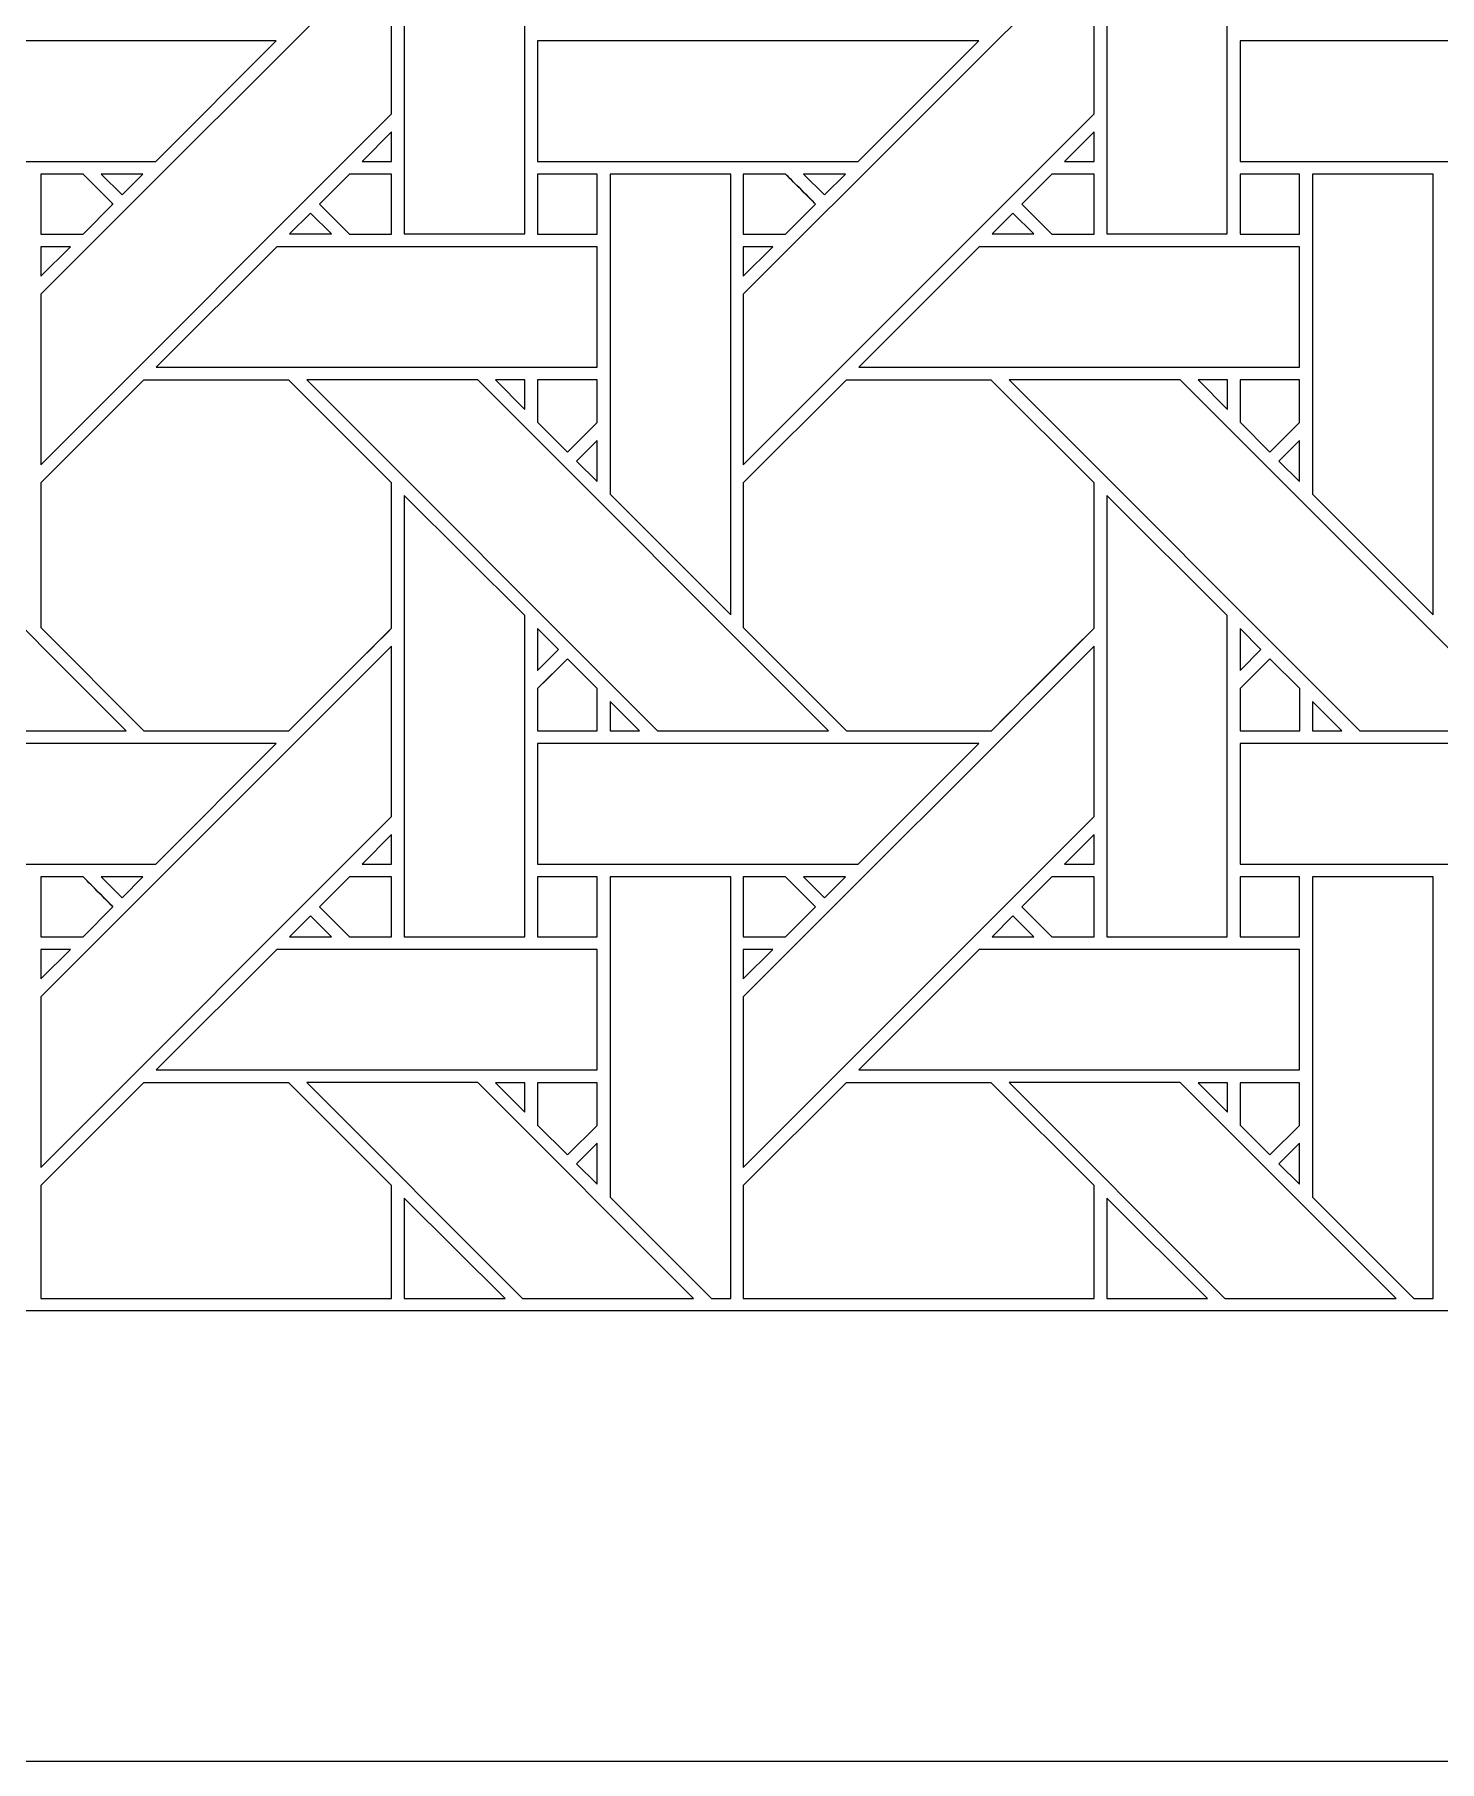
# Model space of a CAD drawing. Header units: inches. Extents: x 8.38 to 16.38, y 5.09 to 13.09.
# Drawn here: x 12.612 to 14.509, y 5.095 to 7.426 of the extents above; entities that cross this region are included whole.
import ezdxf

# ---------------------------------------------------------------- set-up
doc = ezdxf.new("R2010")
doc.units = ezdxf.units.IN
doc.header["$MEASUREMENT"] = 0
doc.layers.add('Design', color=7, linetype='Continuous', lineweight=0)

msp = doc.modelspace()

# ---------------------------------------------------------------- linework, layer by layer
at = {"layer": 'Design'}
for points, knots in [([(8.3829, 13.0948), (8.3829, 13.0948), (8.3829, 5.0948), (8.3829, 5.0948), (8.3829, 5.0948), (16.3829, 5.0948), (16.3829, 5.0948), (16.3829, 5.0948), (16.3829, 13.0948), (16.3829, 13.0948), (16.3829, 13.0948), (8.3829, 13.0948), (8.3829, 13.0948)], [0, 0, 0, 0, 1, 1, 1, 2, 2, 2, 3, 3, 3, 4, 4, 4, 4]), ([(8.9912, 12.4864), (8.9912, 12.4864), (8.9912, 5.7031), (8.9912, 5.7031), (8.9912, 5.7031), (15.7745, 5.7031), (15.7745, 5.7031), (15.7745, 5.7031), (15.7745, 12.4864), (15.7745, 12.4864), (15.7745, 12.4864), (8.9912, 12.4864), (8.9912, 12.4864)], [0, 0, 0, 0, 1, 1, 1, 2, 2, 2, 3, 3, 3, 4, 4, 4, 4]), ([(13.274, 7.5906), (13.274, 7.5906), (13.274, 7.157), (13.274, 7.157), (13.274, 7.157), (13.1112, 7.157), (13.1112, 7.157), (13.1112, 7.157), (13.1112, 7.7528), (13.1112, 7.7528), (13.1112, 7.7528), (13.274, 7.5906), (13.274, 7.5906)], [0, 0, 0, 0, 1, 1, 1, 2, 2, 2, 3, 3, 3, 4, 4, 4, 4]), ([(14.0599, 7.157), (14.0599, 7.157), (14.0599, 7.7528), (14.0599, 7.7528), (14.0599, 7.7528), (14.2227, 7.5906), (14.2227, 7.5906), (14.2227, 7.5906), (14.2227, 7.157), (14.2227, 7.157), (14.2227, 7.157), (14.0599, 7.157), (14.0599, 7.157)], [0, 0, 0, 0, 1, 1, 1, 2, 2, 2, 3, 3, 3, 4, 4, 4, 4]), ([(12.6204, 7.0756), (12.6204, 7.0756), (13.0941, 7.5492), (13.0941, 7.5492), (13.0941, 7.5492), (13.0941, 7.3192), (13.0941, 7.3192), (13.0941, 7.3192), (12.6204, 6.8455), (12.6204, 6.8455), (12.6204, 6.8455), (12.6204, 7.0756), (12.6204, 7.0756)], [0, 0, 0, 0, 1, 1, 1, 2, 2, 2, 3, 3, 3, 4, 4, 4, 4]), ([(13.5691, 7.0756), (13.5691, 7.0756), (14.0428, 7.5492), (14.0428, 7.5492), (14.0428, 7.5492), (14.0428, 7.3192), (14.0428, 7.3192), (14.0428, 7.3192), (13.5691, 6.8455), (13.5691, 6.8455), (13.5691, 6.8455), (13.5691, 7.0756), (13.5691, 7.0756)], [0, 0, 0, 0, 1, 1, 1, 2, 2, 2, 3, 3, 3, 4, 4, 4, 4]), ([(12.3425, 7.255), (12.3425, 7.255), (12.3425, 7.4177), (12.3425, 7.4177), (12.3425, 7.4177), (12.9382, 7.4177), (12.9382, 7.4177), (12.9382, 7.4177), (12.7755, 7.255), (12.7755, 7.255), (12.7755, 7.255), (12.3425, 7.255), (12.3425, 7.255)], [0, 0, 0, 0, 1, 1, 1, 2, 2, 2, 3, 3, 3, 4, 4, 4, 4]), ([(13.2913, 7.255), (13.2913, 7.255), (13.2913, 7.4177), (13.2913, 7.4177), (13.2913, 7.4177), (13.887, 7.4177), (13.887, 7.4177), (13.887, 7.4177), (13.7242, 7.255), (13.7242, 7.255), (13.7242, 7.255), (13.2913, 7.255), (13.2913, 7.255)], [0, 0, 0, 0, 1, 1, 1, 2, 2, 2, 3, 3, 3, 4, 4, 4, 4]), ([(14.24, 7.255), (14.24, 7.255), (14.24, 7.4177), (14.24, 7.4177), (14.24, 7.4177), (14.8357, 7.4177), (14.8357, 7.4177), (14.8357, 7.4177), (14.673, 7.255), (14.673, 7.255), (14.673, 7.255), (14.24, 7.255), (14.24, 7.255)], [0, 0, 0, 0, 1, 1, 1, 2, 2, 2, 3, 3, 3, 4, 4, 4, 4]), ([(13.0543, 7.255), (13.0543, 7.255), (13.0941, 7.2948), (13.0941, 7.2948), (13.0941, 7.2948), (13.0941, 7.255), (13.0941, 7.255), (13.0941, 7.255), (13.0543, 7.255), (13.0543, 7.255)], [0, 0, 0, 0, 1, 1, 1, 2, 2, 2, 3, 3, 3, 3]), ([(14.003, 7.255), (14.003, 7.255), (14.0428, 7.2948), (14.0428, 7.2948), (14.0428, 7.2948), (14.0428, 7.255), (14.0428, 7.255), (14.0428, 7.255), (14.003, 7.255), (14.003, 7.255)], [0, 0, 0, 0, 1, 1, 1, 2, 2, 2, 3, 3, 3, 3]), ([(12.6775, 7.2377), (12.6826, 7.2326), (12.7134, 7.2018), (12.7178, 7.1974), (12.7178, 7.1974), (12.6774, 7.1569), (12.6774, 7.1569), (12.6774, 7.1569), (12.6204, 7.1569), (12.6204, 7.1569), (12.6204, 7.1569), (12.6204, 7.2377), (12.6204, 7.2377), (12.6204, 7.2377), (12.6775, 7.2377), (12.6775, 7.2377)], [0, 0, 0, 0, 1, 1, 1, 2, 2, 2, 3, 3, 3, 4, 4, 4, 5, 5, 5, 5]), ([(12.6204, 7.2377), (12.6204, 7.2377), (12.6775, 7.2377), (12.6775, 7.2377), (12.6829, 7.2323), (12.7178, 7.1974), (12.7178, 7.1974), (12.7178, 7.1974), (12.6774, 7.1569), (12.6774, 7.1569), (12.6774, 7.1569), (12.6204, 7.1569), (12.6204, 7.1569), (12.6204, 7.1569), (12.6204, 7.2377), (12.6204, 7.2377)], [0, 0, 0, 0, 1, 1, 1, 2, 2, 2, 3, 3, 3, 4, 4, 4, 5, 5, 5, 5]), ([(12.7583, 7.2377), (12.7583, 7.2377), (12.73, 7.2096), (12.73, 7.2096), (12.73, 7.2096), (12.7018, 7.2377), (12.7018, 7.2377), (12.7018, 7.2377), (12.7583, 7.2377), (12.7583, 7.2377)], [0, 0, 0, 0, 1, 1, 1, 2, 2, 2, 3, 3, 3, 3]), ([(13.037, 7.1569), (13.037, 7.1569), (12.9966, 7.1973), (12.9966, 7.1973), (12.9966, 7.1973), (13.037, 7.2377), (13.037, 7.2377), (13.037, 7.2377), (13.0941, 7.2377), (13.0941, 7.2377), (13.0941, 7.2377), (13.0941, 7.1569), (13.0941, 7.1569), (13.0941, 7.1569), (13.037, 7.1569), (13.037, 7.1569)], [0, 0, 0, 0, 1, 1, 1, 2, 2, 2, 3, 3, 3, 4, 4, 4, 5, 5, 5, 5]), ([(12.9966, 7.1973), (12.9966, 7.1973), (13.037, 7.2377), (13.037, 7.2377), (13.037, 7.2377), (13.0941, 7.2377), (13.0941, 7.2377), (13.0941, 7.2377), (13.0941, 7.1569), (13.0941, 7.1569), (13.0941, 7.1569), (13.037, 7.1569), (13.037, 7.1569), (13.037, 7.1569), (12.9966, 7.1973), (12.9966, 7.1973)], [0, 0, 0, 0, 1, 1, 1, 2, 2, 2, 3, 3, 3, 4, 4, 4, 5, 5, 5, 5]), ([(13.2913, 7.2377), (13.2913, 7.2377), (13.3715, 7.2377), (13.3715, 7.2377), (13.3715, 7.2377), (13.3715, 7.1569), (13.3715, 7.1569), (13.3715, 7.1569), (13.2913, 7.1569), (13.2913, 7.1569), (13.2913, 7.1569), (13.2913, 7.2377), (13.2913, 7.2377)], [0, 0, 0, 0, 1, 1, 1, 2, 2, 2, 3, 3, 3, 4, 4, 4, 4]), ([(13.3715, 7.2377), (13.3715, 7.2377), (13.3715, 7.1569), (13.3715, 7.1569), (13.3715, 7.1569), (13.2913, 7.1569), (13.2913, 7.1569), (13.2913, 7.1569), (13.2913, 7.2377), (13.2913, 7.2377), (13.2913, 7.2377), (13.3715, 7.2377), (13.3715, 7.2377)], [0, 0, 0, 0, 1, 1, 1, 2, 2, 2, 3, 3, 3, 4, 4, 4, 4]), ([(13.552, 7.2377), (13.552, 7.2377), (13.552, 6.6426), (13.552, 6.6426), (13.552, 6.6426), (13.3891, 6.8055), (13.3891, 6.8055), (13.3891, 6.8055), (13.3891, 7.2377), (13.3891, 7.2377), (13.3891, 7.2377), (13.552, 7.2377), (13.552, 7.2377)], [0, 0, 0, 0, 1, 1, 1, 2, 2, 2, 3, 3, 3, 4, 4, 4, 4]), ([(13.6262, 7.2377), (13.6313, 7.2326), (13.6621, 7.2018), (13.6665, 7.1974), (13.6665, 7.1974), (13.6261, 7.1569), (13.6261, 7.1569), (13.6261, 7.1569), (13.5691, 7.1569), (13.5691, 7.1569), (13.5691, 7.1569), (13.5691, 7.2377), (13.5691, 7.2377), (13.5691, 7.2377), (13.6262, 7.2377), (13.6262, 7.2377)], [0, 0, 0, 0, 1, 1, 1, 2, 2, 2, 3, 3, 3, 4, 4, 4, 5, 5, 5, 5]), ([(13.5691, 7.1569), (13.5691, 7.1569), (13.5691, 7.2377), (13.5691, 7.2377), (13.5691, 7.2377), (13.6262, 7.2377), (13.6262, 7.2377), (13.6316, 7.2323), (13.6665, 7.1974), (13.6665, 7.1974), (13.6665, 7.1974), (13.6261, 7.1569), (13.6261, 7.1569), (13.6261, 7.1569), (13.5691, 7.1569), (13.5691, 7.1569)], [0, 0, 0, 0, 1, 1, 1, 2, 2, 2, 3, 3, 3, 4, 4, 4, 5, 5, 5, 5]), ([(13.6505, 7.2377), (13.6505, 7.2377), (13.707, 7.2377), (13.707, 7.2377), (13.707, 7.2377), (13.6787, 7.2096), (13.6787, 7.2096), (13.6787, 7.2096), (13.6505, 7.2377), (13.6505, 7.2377)], [0, 0, 0, 0, 1, 1, 1, 2, 2, 2, 3, 3, 3, 3]), ([(13.9857, 7.1569), (13.9857, 7.1569), (13.9453, 7.1973), (13.9453, 7.1973), (13.9453, 7.1973), (13.9858, 7.2377), (13.9858, 7.2377), (13.9858, 7.2377), (14.0428, 7.2377), (14.0428, 7.2377), (14.0428, 7.2377), (14.0428, 7.1569), (14.0428, 7.1569), (14.0428, 7.1569), (13.9857, 7.1569), (13.9857, 7.1569)], [0, 0, 0, 0, 1, 1, 1, 2, 2, 2, 3, 3, 3, 4, 4, 4, 5, 5, 5, 5]), ([(13.9453, 7.1973), (13.9453, 7.1973), (13.9858, 7.2377), (13.9858, 7.2377), (13.9858, 7.2377), (14.0428, 7.2377), (14.0428, 7.2377), (14.0428, 7.2377), (14.0428, 7.1569), (14.0428, 7.1569), (14.0428, 7.1569), (13.9857, 7.1569), (13.9857, 7.1569), (13.9857, 7.1569), (13.9453, 7.1973), (13.9453, 7.1973)], [0, 0, 0, 0, 1, 1, 1, 2, 2, 2, 3, 3, 3, 4, 4, 4, 5, 5, 5, 5]), ([(14.24, 7.2377), (14.24, 7.2377), (14.3203, 7.2377), (14.3203, 7.2377), (14.3203, 7.2377), (14.3203, 7.1569), (14.3203, 7.1569), (14.3203, 7.1569), (14.24, 7.1569), (14.24, 7.1569), (14.24, 7.1569), (14.24, 7.2377), (14.24, 7.2377)], [0, 0, 0, 0, 1, 1, 1, 2, 2, 2, 3, 3, 3, 4, 4, 4, 4]), ([(14.24, 7.1569), (14.24, 7.1569), (14.24, 7.2377), (14.24, 7.2377), (14.24, 7.2377), (14.3203, 7.2377), (14.3203, 7.2377), (14.3203, 7.2377), (14.3203, 7.1569), (14.3203, 7.1569), (14.3203, 7.1569), (14.24, 7.1569), (14.24, 7.1569)], [0, 0, 0, 0, 1, 1, 1, 2, 2, 2, 3, 3, 3, 4, 4, 4, 4]), ([(14.5007, 7.2377), (14.5007, 7.2377), (14.5007, 6.6426), (14.5007, 6.6426), (14.5007, 6.6426), (14.3378, 6.8055), (14.3378, 6.8055), (14.3378, 6.8055), (14.3378, 7.2377), (14.3378, 7.2377), (14.3378, 7.2377), (14.5007, 7.2377), (14.5007, 7.2377)], [0, 0, 0, 0, 1, 1, 1, 2, 2, 2, 3, 3, 3, 4, 4, 4, 4]), ([(13.0127, 7.157), (13.0127, 7.157), (12.9562, 7.157), (12.9562, 7.157), (12.9562, 7.157), (12.9845, 7.1852), (12.9845, 7.1852), (12.9845, 7.1852), (13.0127, 7.157), (13.0127, 7.157)], [0, 0, 0, 0, 1, 1, 1, 2, 2, 2, 3, 3, 3, 3]), ([(13.9615, 7.157), (13.9615, 7.157), (13.905, 7.157), (13.905, 7.157), (13.905, 7.157), (13.9332, 7.1852), (13.9332, 7.1852), (13.9332, 7.1852), (13.9615, 7.157), (13.9615, 7.157)], [0, 0, 0, 0, 1, 1, 1, 2, 2, 2, 3, 3, 3, 3]), ([(12.6602, 7.1398), (12.6602, 7.1398), (12.6204, 7.1), (12.6204, 7.1), (12.6204, 7.1), (12.6204, 7.1398), (12.6204, 7.1398), (12.6204, 7.1398), (12.6602, 7.1398), (12.6602, 7.1398)], [0, 0, 0, 0, 1, 1, 1, 2, 2, 2, 3, 3, 3, 3]), ([(12.7762, 6.977), (12.7762, 6.977), (12.9391, 7.1398), (12.9391, 7.1398), (12.9391, 7.1398), (13.3715, 7.1398), (13.3715, 7.1398), (13.3715, 7.1398), (13.3715, 6.977), (13.3715, 6.977), (13.3715, 6.977), (12.7762, 6.977), (12.7762, 6.977)], [0, 0, 0, 0, 1, 1, 1, 2, 2, 2, 3, 3, 3, 4, 4, 4, 4]), ([(13.609, 7.1398), (13.609, 7.1398), (13.5691, 7.1), (13.5691, 7.1), (13.5691, 7.1), (13.5691, 7.1398), (13.5691, 7.1398), (13.5691, 7.1398), (13.609, 7.1398), (13.609, 7.1398)], [0, 0, 0, 0, 1, 1, 1, 2, 2, 2, 3, 3, 3, 3]), ([(13.725, 6.977), (13.725, 6.977), (13.8878, 7.1398), (13.8878, 7.1398), (13.8878, 7.1398), (14.3203, 7.1398), (14.3203, 7.1398), (14.3203, 7.1398), (14.3203, 6.977), (14.3203, 6.977), (14.3203, 6.977), (13.725, 6.977), (13.725, 6.977)], [0, 0, 0, 0, 1, 1, 1, 2, 2, 2, 3, 3, 3, 4, 4, 4, 4]), ([(12.0308, 6.9599), (12.0308, 6.9599), (12.2618, 6.9599), (12.2618, 6.9599), (12.2618, 6.9599), (12.7354, 6.4862), (12.7354, 6.4862), (12.7354, 6.4862), (12.5044, 6.4862), (12.5044, 6.4862), (12.5044, 6.4862), (12.0308, 6.9599), (12.0308, 6.9599)], [0, 0, 0, 0, 1, 1, 1, 2, 2, 2, 3, 3, 3, 4, 4, 4, 4]), ([(12.6204, 6.6255), (12.6204, 6.6255), (12.6204, 6.8211), (12.6204, 6.8211), (12.6204, 6.8211), (12.7591, 6.9598), (12.7591, 6.9598), (12.7591, 6.9598), (12.9553, 6.9598), (12.9553, 6.9598), (12.9553, 6.9598), (13.0941, 6.8211), (13.0941, 6.8211), (13.0941, 6.8211), (13.0941, 6.6249), (13.0941, 6.6249), (13.0763, 6.607), (12.9643, 6.4952), (12.9553, 6.4862), (12.9553, 6.4862), (12.7596, 6.4862), (12.7596, 6.4862), (12.7596, 6.4862), (12.6204, 6.6255), (12.6204, 6.6255)], [0, 0, 0, 0, 1, 1, 1, 2, 2, 2, 3, 3, 3, 4, 4, 4, 5, 5, 5, 6, 6, 6, 7, 7, 7, 8, 8, 8, 8]), ([(12.6204, 6.6255), (12.6204, 6.6255), (12.6204, 6.8211), (12.6204, 6.8211), (12.6204, 6.8211), (12.7591, 6.9598), (12.7591, 6.9598), (12.7591, 6.9598), (12.9553, 6.9598), (12.9553, 6.9598), (12.9553, 6.9598), (13.0941, 6.8211), (13.0941, 6.8211), (13.0941, 6.8211), (13.0941, 6.6249), (13.0941, 6.6249), (13.0756, 6.6063), (12.9638, 6.4947), (12.9553, 6.4862), (12.9553, 6.4862), (12.7596, 6.4862), (12.7596, 6.4862), (12.7596, 6.4862), (12.6204, 6.6255), (12.6204, 6.6255)], [0, 0, 0, 0, 1, 1, 1, 2, 2, 2, 3, 3, 3, 4, 4, 4, 5, 5, 5, 6, 6, 6, 7, 7, 7, 8, 8, 8, 8]), ([(12.9795, 6.9599), (12.9795, 6.9599), (13.2105, 6.9599), (13.2105, 6.9599), (13.2105, 6.9599), (13.6841, 6.4862), (13.6841, 6.4862), (13.6841, 6.4862), (13.4531, 6.4862), (13.4531, 6.4862), (13.4531, 6.4862), (12.9795, 6.9599), (12.9795, 6.9599)], [0, 0, 0, 0, 1, 1, 1, 2, 2, 2, 3, 3, 3, 4, 4, 4, 4]), ([(13.2741, 6.9599), (13.2741, 6.9599), (13.2741, 6.92), (13.2741, 6.92), (13.2741, 6.92), (13.2346, 6.9599), (13.2346, 6.9599), (13.2346, 6.9599), (13.2741, 6.9599), (13.2741, 6.9599)], [0, 0, 0, 0, 1, 1, 1, 2, 2, 2, 3, 3, 3, 3]), ([(13.3715, 6.9599), (13.3715, 6.9599), (13.3715, 6.9023), (13.3715, 6.9023), (13.3715, 6.9023), (13.3316, 6.8623), (13.3316, 6.8623), (13.3316, 6.8623), (13.2913, 6.9027), (13.2913, 6.9027), (13.2913, 6.9027), (13.2913, 6.9599), (13.2913, 6.9599), (13.2913, 6.9599), (13.3715, 6.9599), (13.3715, 6.9599)], [0, 0, 0, 0, 1, 1, 1, 2, 2, 2, 3, 3, 3, 4, 4, 4, 5, 5, 5, 5]), ([(13.3316, 6.8623), (13.3316, 6.8623), (13.2913, 6.9027), (13.2913, 6.9027), (13.2913, 6.9027), (13.2913, 6.9599), (13.2913, 6.9599), (13.2913, 6.9599), (13.3715, 6.9599), (13.3715, 6.9599), (13.3715, 6.9599), (13.3715, 6.9023), (13.3715, 6.9023), (13.3715, 6.9023), (13.3316, 6.8623), (13.3316, 6.8623)], [0, 0, 0, 0, 1, 1, 1, 2, 2, 2, 3, 3, 3, 4, 4, 4, 5, 5, 5, 5]), ([(13.5691, 6.6255), (13.5691, 6.6255), (13.5691, 6.8211), (13.5691, 6.8211), (13.5691, 6.8211), (13.7078, 6.9598), (13.7078, 6.9598), (13.7078, 6.9598), (13.904, 6.9598), (13.904, 6.9598), (13.904, 6.9598), (14.0428, 6.8211), (14.0428, 6.8211), (14.0428, 6.8211), (14.0428, 6.6249), (14.0428, 6.6249), (14.025, 6.607), (13.9131, 6.4952), (13.9041, 6.4862), (13.9041, 6.4862), (13.7084, 6.4862), (13.7084, 6.4862), (13.7084, 6.4862), (13.5691, 6.6255), (13.5691, 6.6255)], [0, 0, 0, 0, 1, 1, 1, 2, 2, 2, 3, 3, 3, 4, 4, 4, 5, 5, 5, 6, 6, 6, 7, 7, 7, 8, 8, 8, 8]), ([(13.5691, 6.6255), (13.5691, 6.6255), (13.5691, 6.8211), (13.5691, 6.8211), (13.5691, 6.8211), (13.7078, 6.9598), (13.7078, 6.9598), (13.7078, 6.9598), (13.904, 6.9598), (13.904, 6.9598), (13.904, 6.9598), (14.0428, 6.8211), (14.0428, 6.8211), (14.0428, 6.8211), (14.0428, 6.6249), (14.0428, 6.6249), (14.0247, 6.6067), (13.9129, 6.495), (13.9041, 6.4862), (13.9041, 6.4862), (13.7084, 6.4862), (13.7084, 6.4862), (13.7084, 6.4862), (13.5691, 6.6255), (13.5691, 6.6255)], [0, 0, 0, 0, 1, 1, 1, 2, 2, 2, 3, 3, 3, 4, 4, 4, 5, 5, 5, 6, 6, 6, 7, 7, 7, 8, 8, 8, 8]), ([(13.9283, 6.9599), (13.9283, 6.9599), (14.1592, 6.9599), (14.1592, 6.9599), (14.1592, 6.9599), (14.6329, 6.4862), (14.6329, 6.4862), (14.6329, 6.4862), (14.4018, 6.4862), (14.4018, 6.4862), (14.4018, 6.4862), (13.9283, 6.9599), (13.9283, 6.9599)], [0, 0, 0, 0, 1, 1, 1, 2, 2, 2, 3, 3, 3, 4, 4, 4, 4]), ([(14.2228, 6.9599), (14.2228, 6.9599), (14.2228, 6.92), (14.2228, 6.92), (14.2228, 6.92), (14.1833, 6.9599), (14.1833, 6.9599), (14.1833, 6.9599), (14.2228, 6.9599), (14.2228, 6.9599)], [0, 0, 0, 0, 1, 1, 1, 2, 2, 2, 3, 3, 3, 3]), ([(14.3203, 6.9599), (14.3203, 6.9599), (14.3203, 6.9023), (14.3203, 6.9023), (14.3203, 6.9023), (14.2803, 6.8623), (14.2803, 6.8623), (14.2803, 6.8623), (14.24, 6.9027), (14.24, 6.9027), (14.24, 6.9027), (14.24, 6.9599), (14.24, 6.9599), (14.24, 6.9599), (14.3203, 6.9599), (14.3203, 6.9599)], [0, 0, 0, 0, 1, 1, 1, 2, 2, 2, 3, 3, 3, 4, 4, 4, 5, 5, 5, 5]), ([(14.2803, 6.8623), (14.2803, 6.8623), (14.24, 6.9027), (14.24, 6.9027), (14.24, 6.9027), (14.24, 6.9599), (14.24, 6.9599), (14.24, 6.9599), (14.3203, 6.9599), (14.3203, 6.9599), (14.3203, 6.9599), (14.3203, 6.9023), (14.3203, 6.9023), (14.3203, 6.9023), (14.2803, 6.8623), (14.2803, 6.8623)], [0, 0, 0, 0, 1, 1, 1, 2, 2, 2, 3, 3, 3, 4, 4, 4, 5, 5, 5, 5]), ([(13.3715, 6.878), (13.3715, 6.878), (13.3715, 6.8229), (13.3715, 6.8229), (13.3715, 6.8229), (13.3438, 6.8503), (13.3438, 6.8503), (13.3438, 6.8503), (13.3715, 6.878), (13.3715, 6.878)], [0, 0, 0, 0, 1, 1, 1, 2, 2, 2, 3, 3, 3, 3]), ([(14.3203, 6.878), (14.3203, 6.878), (14.3203, 6.8229), (14.3203, 6.8229), (14.3203, 6.8229), (14.2925, 6.8503), (14.2925, 6.8503), (14.2925, 6.8503), (14.3203, 6.878), (14.3203, 6.878)], [0, 0, 0, 0, 1, 1, 1, 2, 2, 2, 3, 3, 3, 3]), ([(13.274, 6.6419), (13.274, 6.6419), (13.274, 6.2082), (13.274, 6.2082), (13.274, 6.2082), (13.1112, 6.2082), (13.1112, 6.2082), (13.1112, 6.2082), (13.1112, 6.8041), (13.1112, 6.8041), (13.1112, 6.8041), (13.274, 6.6419), (13.274, 6.6419)], [0, 0, 0, 0, 1, 1, 1, 2, 2, 2, 3, 3, 3, 4, 4, 4, 4]), ([(14.2227, 6.6419), (14.2227, 6.6419), (14.2227, 6.2082), (14.2227, 6.2082), (14.2227, 6.2082), (14.0599, 6.2082), (14.0599, 6.2082), (14.0599, 6.2082), (14.0599, 6.8041), (14.0599, 6.8041), (14.0599, 6.8041), (14.2227, 6.6419), (14.2227, 6.6419)], [0, 0, 0, 0, 1, 1, 1, 2, 2, 2, 3, 3, 3, 4, 4, 4, 4]), ([(13.2913, 6.5677), (13.2913, 6.5677), (13.2913, 6.6244), (13.2913, 6.6244), (13.2913, 6.6244), (13.3195, 6.5958), (13.3195, 6.5958), (13.3195, 6.5958), (13.2913, 6.5677), (13.2913, 6.5677)], [0, 0, 0, 0, 1, 1, 1, 2, 2, 2, 3, 3, 3, 3]), ([(14.24, 6.5677), (14.24, 6.5677), (14.24, 6.6244), (14.24, 6.6244), (14.24, 6.6244), (14.2682, 6.5958), (14.2682, 6.5958), (14.2682, 6.5958), (14.24, 6.5677), (14.24, 6.5677)], [0, 0, 0, 0, 1, 1, 1, 2, 2, 2, 3, 3, 3, 3]), ([(12.6204, 6.1269), (12.6204, 6.1269), (13.0941, 6.6005), (13.0941, 6.6005), (13.0941, 6.6005), (13.0941, 6.3705), (13.0941, 6.3705), (13.0941, 6.3705), (12.6204, 5.8968), (12.6204, 5.8968), (12.6204, 5.8968), (12.6204, 6.1269), (12.6204, 6.1269)], [0, 0, 0, 0, 1, 1, 1, 2, 2, 2, 3, 3, 3, 4, 4, 4, 4]), ([(13.5691, 6.1269), (13.5691, 6.1269), (14.0428, 6.6005), (14.0428, 6.6005), (14.0428, 6.6005), (14.0428, 6.3705), (14.0428, 6.3705), (14.0428, 6.3705), (13.5691, 5.8968), (13.5691, 5.8968), (13.5691, 5.8968), (13.5691, 6.1269), (13.5691, 6.1269)], [0, 0, 0, 0, 1, 1, 1, 2, 2, 2, 3, 3, 3, 4, 4, 4, 4]), ([(13.2913, 6.486), (13.2913, 6.486), (13.2913, 6.5433), (13.2913, 6.5433), (13.2913, 6.5433), (13.3316, 6.5836), (13.3316, 6.5836), (13.3316, 6.5836), (13.3719, 6.5433), (13.3719, 6.5433), (13.3719, 6.5433), (13.3719, 6.486), (13.3719, 6.486), (13.3719, 6.486), (13.2913, 6.486), (13.2913, 6.486)], [0, 0, 0, 0, 1, 1, 1, 2, 2, 2, 3, 3, 3, 4, 4, 4, 5, 5, 5, 5]), ([(13.3049, 6.5569), (13.3049, 6.5569), (13.3316, 6.5836), (13.3316, 6.5836), (13.3316, 6.5836), (13.3719, 6.5433), (13.3719, 6.5433), (13.3719, 6.5433), (13.3719, 6.486), (13.3719, 6.486), (13.3719, 6.486), (13.2913, 6.486), (13.2913, 6.486), (13.2913, 6.486), (13.2913, 6.5433), (13.2913, 6.5433), (13.2913, 6.5433), (13.3049, 6.5569), (13.3049, 6.5569)], [0, 0, 0, 0, 1, 1, 1, 2, 2, 2, 3, 3, 3, 4, 4, 4, 5, 5, 5, 6, 6, 6, 6]), ([(14.24, 6.486), (14.24, 6.486), (14.24, 6.5433), (14.24, 6.5433), (14.24, 6.5433), (14.2803, 6.5836), (14.2803, 6.5836), (14.2803, 6.5836), (14.3207, 6.5433), (14.3207, 6.5433), (14.3207, 6.5433), (14.3207, 6.486), (14.3207, 6.486), (14.3207, 6.486), (14.24, 6.486), (14.24, 6.486)], [0, 0, 0, 0, 1, 1, 1, 2, 2, 2, 3, 3, 3, 4, 4, 4, 5, 5, 5, 5]), ([(14.24, 6.5433), (14.24, 6.5433), (14.2803, 6.5836), (14.2803, 6.5836), (14.2803, 6.5836), (14.3207, 6.5433), (14.3207, 6.5433), (14.3207, 6.5433), (14.3207, 6.486), (14.3207, 6.486), (14.3207, 6.486), (14.24, 6.486), (14.24, 6.486), (14.24, 6.486), (14.24, 6.5433), (14.24, 6.5433)], [0, 0, 0, 0, 1, 1, 1, 2, 2, 2, 3, 3, 3, 4, 4, 4, 5, 5, 5, 5]), ([(13.4289, 6.4862), (13.4289, 6.4862), (13.3892, 6.4862), (13.3892, 6.4862), (13.3892, 6.4862), (13.3892, 6.526), (13.3892, 6.526), (13.3892, 6.526), (13.4289, 6.4862), (13.4289, 6.4862)], [0, 0, 0, 0, 1, 1, 1, 2, 2, 2, 3, 3, 3, 3]), ([(14.3776, 6.4862), (14.3776, 6.4862), (14.3379, 6.4862), (14.3379, 6.4862), (14.3379, 6.4862), (14.3379, 6.526), (14.3379, 6.526), (14.3379, 6.526), (14.3776, 6.4862), (14.3776, 6.4862)], [0, 0, 0, 0, 1, 1, 1, 2, 2, 2, 3, 3, 3, 3]), ([(12.3425, 6.3063), (12.3425, 6.3063), (12.3425, 6.469), (12.3425, 6.469), (12.3425, 6.469), (12.9382, 6.469), (12.9382, 6.469), (12.9382, 6.469), (12.7755, 6.3063), (12.7755, 6.3063), (12.7755, 6.3063), (12.3425, 6.3063), (12.3425, 6.3063)], [0, 0, 0, 0, 1, 1, 1, 2, 2, 2, 3, 3, 3, 4, 4, 4, 4]), ([(13.2913, 6.3063), (13.2913, 6.3063), (13.2913, 6.469), (13.2913, 6.469), (13.2913, 6.469), (13.887, 6.469), (13.887, 6.469), (13.887, 6.469), (13.7242, 6.3063), (13.7242, 6.3063), (13.7242, 6.3063), (13.2913, 6.3063), (13.2913, 6.3063)], [0, 0, 0, 0, 1, 1, 1, 2, 2, 2, 3, 3, 3, 4, 4, 4, 4]), ([(14.24, 6.3063), (14.24, 6.3063), (14.24, 6.469), (14.24, 6.469), (14.24, 6.469), (14.8357, 6.469), (14.8357, 6.469), (14.8357, 6.469), (14.673, 6.3063), (14.673, 6.3063), (14.673, 6.3063), (14.24, 6.3063), (14.24, 6.3063)], [0, 0, 0, 0, 1, 1, 1, 2, 2, 2, 3, 3, 3, 4, 4, 4, 4]), ([(13.0543, 6.3063), (13.0543, 6.3063), (13.0941, 6.3461), (13.0941, 6.3461), (13.0941, 6.3461), (13.0941, 6.3063), (13.0941, 6.3063), (13.0941, 6.3063), (13.0543, 6.3063), (13.0543, 6.3063)], [0, 0, 0, 0, 1, 1, 1, 2, 2, 2, 3, 3, 3, 3]), ([(14.003, 6.3063), (14.003, 6.3063), (14.0428, 6.3461), (14.0428, 6.3461), (14.0428, 6.3461), (14.0428, 6.3063), (14.0428, 6.3063), (14.0428, 6.3063), (14.003, 6.3063), (14.003, 6.3063)], [0, 0, 0, 0, 1, 1, 1, 2, 2, 2, 3, 3, 3, 3]), ([(12.7178, 6.2486), (12.7178, 6.2486), (12.6774, 6.2082), (12.6774, 6.2082), (12.6774, 6.2082), (12.6204, 6.2082), (12.6204, 6.2082), (12.6204, 6.2082), (12.6204, 6.289), (12.6204, 6.289), (12.6204, 6.289), (12.6775, 6.289), (12.6775, 6.289), (12.6826, 6.2839), (12.7134, 6.2531), (12.7178, 6.2486)], [0, 0, 0, 0, 1, 1, 1, 2, 2, 2, 3, 3, 3, 4, 4, 4, 5, 5, 5, 5]), ([(12.6204, 6.289), (12.6204, 6.289), (12.6775, 6.289), (12.6775, 6.289), (12.6829, 6.2836), (12.7178, 6.2486), (12.7178, 6.2486), (12.7178, 6.2486), (12.6774, 6.2082), (12.6774, 6.2082), (12.6774, 6.2082), (12.6204, 6.2082), (12.6204, 6.2082), (12.6204, 6.2082), (12.6204, 6.289), (12.6204, 6.289)], [0, 0, 0, 0, 1, 1, 1, 2, 2, 2, 3, 3, 3, 4, 4, 4, 5, 5, 5, 5]), ([(12.7583, 6.289), (12.7583, 6.289), (12.73, 6.2608), (12.73, 6.2608), (12.73, 6.2608), (12.7018, 6.289), (12.7018, 6.289), (12.7018, 6.289), (12.7583, 6.289), (12.7583, 6.289)], [0, 0, 0, 0, 1, 1, 1, 2, 2, 2, 3, 3, 3, 3]), ([(13.037, 6.289), (13.037, 6.289), (13.0941, 6.289), (13.0941, 6.289), (13.0941, 6.289), (13.0941, 6.2082), (13.0941, 6.2082), (13.0941, 6.2082), (13.037, 6.2082), (13.037, 6.2082), (13.037, 6.2082), (12.9966, 6.2486), (12.9966, 6.2486), (12.9966, 6.2486), (13.037, 6.289), (13.037, 6.289)], [0, 0, 0, 0, 1, 1, 1, 2, 2, 2, 3, 3, 3, 4, 4, 4, 5, 5, 5, 5]), ([(12.9966, 6.2486), (12.9966, 6.2486), (13.037, 6.289), (13.037, 6.289), (13.037, 6.289), (13.0941, 6.289), (13.0941, 6.289), (13.0941, 6.289), (13.0941, 6.2082), (13.0941, 6.2082), (13.0941, 6.2082), (13.037, 6.2082), (13.037, 6.2082), (13.037, 6.2082), (12.9966, 6.2486), (12.9966, 6.2486)], [0, 0, 0, 0, 1, 1, 1, 2, 2, 2, 3, 3, 3, 4, 4, 4, 5, 5, 5, 5]), ([(13.2913, 6.2082), (13.2913, 6.2082), (13.2913, 6.289), (13.2913, 6.289), (13.2913, 6.289), (13.3715, 6.289), (13.3715, 6.289), (13.3715, 6.289), (13.3715, 6.2082), (13.3715, 6.2082), (13.3715, 6.2082), (13.2913, 6.2082), (13.2913, 6.2082)], [0, 0, 0, 0, 1, 1, 1, 2, 2, 2, 3, 3, 3, 4, 4, 4, 4]), ([(13.3715, 6.289), (13.3715, 6.289), (13.3715, 6.2082), (13.3715, 6.2082), (13.3715, 6.2082), (13.2913, 6.2082), (13.2913, 6.2082), (13.2913, 6.2082), (13.2913, 6.289), (13.2913, 6.289), (13.2913, 6.289), (13.3715, 6.289), (13.3715, 6.289)], [0, 0, 0, 0, 1, 1, 1, 2, 2, 2, 3, 3, 3, 4, 4, 4, 4]), ([(13.5261, 5.7198), (13.5261, 5.7198), (13.3891, 5.8568), (13.3891, 5.8568), (13.3891, 5.8568), (13.3891, 6.289), (13.3891, 6.289), (13.3891, 6.289), (13.552, 6.289), (13.552, 6.289), (13.552, 6.289), (13.552, 5.7198), (13.552, 5.7198), (13.552, 5.7198), (13.5261, 5.7198), (13.5261, 5.7198)], [0, 0, 0, 0, 1, 1, 1, 2, 2, 2, 3, 3, 3, 4, 4, 4, 5, 5, 5, 5]), ([(13.6665, 6.2486), (13.6665, 6.2486), (13.6261, 6.2082), (13.6261, 6.2082), (13.6261, 6.2082), (13.5691, 6.2082), (13.5691, 6.2082), (13.5691, 6.2082), (13.5691, 6.289), (13.5691, 6.289), (13.5691, 6.289), (13.6262, 6.289), (13.6262, 6.289), (13.6313, 6.2839), (13.6621, 6.2531), (13.6665, 6.2486)], [0, 0, 0, 0, 1, 1, 1, 2, 2, 2, 3, 3, 3, 4, 4, 4, 5, 5, 5, 5]), ([(13.5691, 6.2082), (13.5691, 6.2082), (13.5691, 6.289), (13.5691, 6.289), (13.5691, 6.289), (13.6262, 6.289), (13.6262, 6.289), (13.6262, 6.289), (13.6665, 6.2486), (13.6665, 6.2486), (13.6665, 6.2486), (13.6261, 6.2082), (13.6261, 6.2082), (13.6261, 6.2082), (13.5691, 6.2082), (13.5691, 6.2082)], [0, 0, 0, 0, 1, 1, 1, 2, 2, 2, 3, 3, 3, 4, 4, 4, 5, 5, 5, 5]), ([(13.6505, 6.289), (13.6505, 6.289), (13.707, 6.289), (13.707, 6.289), (13.707, 6.289), (13.6787, 6.2608), (13.6787, 6.2608), (13.6787, 6.2608), (13.6505, 6.289), (13.6505, 6.289)], [0, 0, 0, 0, 1, 1, 1, 2, 2, 2, 3, 3, 3, 3]), ([(13.9858, 6.289), (13.9858, 6.289), (14.0428, 6.289), (14.0428, 6.289), (14.0428, 6.289), (14.0428, 6.2082), (14.0428, 6.2082), (14.0428, 6.2082), (13.9857, 6.2082), (13.9857, 6.2082), (13.9857, 6.2082), (13.9453, 6.2486), (13.9453, 6.2486), (13.9453, 6.2486), (13.9858, 6.289), (13.9858, 6.289)], [0, 0, 0, 0, 1, 1, 1, 2, 2, 2, 3, 3, 3, 4, 4, 4, 5, 5, 5, 5]), ([(13.9453, 6.2486), (13.9453, 6.2486), (13.9858, 6.289), (13.9858, 6.289), (13.9858, 6.289), (14.0428, 6.289), (14.0428, 6.289), (14.0428, 6.289), (14.0428, 6.2082), (14.0428, 6.2082), (14.0428, 6.2082), (13.9857, 6.2082), (13.9857, 6.2082), (13.9857, 6.2082), (13.9453, 6.2486), (13.9453, 6.2486)], [0, 0, 0, 0, 1, 1, 1, 2, 2, 2, 3, 3, 3, 4, 4, 4, 5, 5, 5, 5]), ([(14.24, 6.2082), (14.24, 6.2082), (14.24, 6.289), (14.24, 6.289), (14.24, 6.289), (14.3203, 6.289), (14.3203, 6.289), (14.3203, 6.289), (14.3203, 6.2082), (14.3203, 6.2082), (14.3203, 6.2082), (14.24, 6.2082), (14.24, 6.2082)], [0, 0, 0, 0, 1, 1, 1, 2, 2, 2, 3, 3, 3, 4, 4, 4, 4]), ([(14.24, 6.2082), (14.24, 6.2082), (14.24, 6.289), (14.24, 6.289), (14.24, 6.289), (14.3203, 6.289), (14.3203, 6.289), (14.3203, 6.289), (14.3203, 6.2082), (14.3203, 6.2082), (14.3203, 6.2082), (14.24, 6.2082), (14.24, 6.2082)], [0, 0, 0, 0, 1, 1, 1, 2, 2, 2, 3, 3, 3, 4, 4, 4, 4]), ([(14.4748, 5.7198), (14.4748, 5.7198), (14.3378, 5.8568), (14.3378, 5.8568), (14.3378, 5.8568), (14.3378, 6.289), (14.3378, 6.289), (14.3378, 6.289), (14.5007, 6.289), (14.5007, 6.289), (14.5007, 6.289), (14.5007, 5.7198), (14.5007, 5.7198), (14.5007, 5.7198), (14.4748, 5.7198), (14.4748, 5.7198)], [0, 0, 0, 0, 1, 1, 1, 2, 2, 2, 3, 3, 3, 4, 4, 4, 5, 5, 5, 5]), ([(13.0127, 6.2082), (13.0127, 6.2082), (12.9562, 6.2082), (12.9562, 6.2082), (12.9562, 6.2082), (12.9845, 6.2365), (12.9845, 6.2365), (12.9845, 6.2365), (13.0127, 6.2082), (13.0127, 6.2082)], [0, 0, 0, 0, 1, 1, 1, 2, 2, 2, 3, 3, 3, 3]), ([(13.9615, 6.2082), (13.9615, 6.2082), (13.905, 6.2082), (13.905, 6.2082), (13.905, 6.2082), (13.9332, 6.2365), (13.9332, 6.2365), (13.9332, 6.2365), (13.9615, 6.2082), (13.9615, 6.2082)], [0, 0, 0, 0, 1, 1, 1, 2, 2, 2, 3, 3, 3, 3]), ([(12.6602, 6.1911), (12.6602, 6.1911), (12.6204, 6.1513), (12.6204, 6.1513), (12.6204, 6.1513), (12.6204, 6.1911), (12.6204, 6.1911), (12.6204, 6.1911), (12.6602, 6.1911), (12.6602, 6.1911)], [0, 0, 0, 0, 1, 1, 1, 2, 2, 2, 3, 3, 3, 3]), ([(12.7762, 6.0283), (12.7762, 6.0283), (12.9391, 6.1911), (12.9391, 6.1911), (12.9391, 6.1911), (13.3715, 6.1911), (13.3715, 6.1911), (13.3715, 6.1911), (13.3715, 6.0283), (13.3715, 6.0283), (13.3715, 6.0283), (12.7762, 6.0283), (12.7762, 6.0283)], [0, 0, 0, 0, 1, 1, 1, 2, 2, 2, 3, 3, 3, 4, 4, 4, 4]), ([(13.609, 6.1911), (13.609, 6.1911), (13.5691, 6.1513), (13.5691, 6.1513), (13.5691, 6.1513), (13.5691, 6.1911), (13.5691, 6.1911), (13.5691, 6.1911), (13.609, 6.1911), (13.609, 6.1911)], [0, 0, 0, 0, 1, 1, 1, 2, 2, 2, 3, 3, 3, 3]), ([(13.725, 6.0283), (13.725, 6.0283), (13.8878, 6.1911), (13.8878, 6.1911), (13.8878, 6.1911), (14.3203, 6.1911), (14.3203, 6.1911), (14.3203, 6.1911), (14.3203, 6.0283), (14.3203, 6.0283), (14.3203, 6.0283), (13.725, 6.0283), (13.725, 6.0283)], [0, 0, 0, 0, 1, 1, 1, 2, 2, 2, 3, 3, 3, 4, 4, 4, 4]), ([(12.6204, 5.7198), (12.6204, 5.7198), (12.6204, 5.8724), (12.6204, 5.8724), (12.6204, 5.8724), (12.7591, 6.0111), (12.7591, 6.0111), (12.7591, 6.0111), (12.9553, 6.0111), (12.9553, 6.0111), (12.9553, 6.0111), (13.0941, 5.8724), (13.0941, 5.8724), (13.0941, 5.8724), (13.0941, 5.7198), (13.0941, 5.7198), (13.0941, 5.7198), (12.6204, 5.7198), (12.6204, 5.7198)], [0, 0, 0, 0, 1, 1, 1, 2, 2, 2, 3, 3, 3, 4, 4, 4, 5, 5, 5, 6, 6, 6, 6]), ([(12.6204, 5.7198), (12.6204, 5.7198), (12.6204, 5.8724), (12.6204, 5.8724), (12.6204, 5.8724), (12.7591, 6.0111), (12.7591, 6.0111), (12.7591, 6.0111), (12.9553, 6.0111), (12.9553, 6.0111), (12.9553, 6.0111), (13.0941, 5.8724), (13.0941, 5.8724), (13.0941, 5.8724), (13.0941, 5.7198), (13.0941, 5.7198), (13.0941, 5.7198), (12.6204, 5.7198), (12.6204, 5.7198)], [0, 0, 0, 0, 1, 1, 1, 2, 2, 2, 3, 3, 3, 4, 4, 4, 5, 5, 5, 6, 6, 6, 6]), ([(12.9795, 6.0112), (12.9795, 6.0112), (13.2105, 6.0112), (13.2105, 6.0112), (13.2105, 6.0112), (13.5019, 5.7198), (13.5019, 5.7198), (13.5019, 5.7198), (13.2709, 5.7198), (13.2709, 5.7198), (13.2709, 5.7198), (12.9795, 6.0112), (12.9795, 6.0112)], [0, 0, 0, 0, 1, 1, 1, 2, 2, 2, 3, 3, 3, 4, 4, 4, 4]), ([(13.2741, 6.0111), (13.2741, 6.0111), (13.2741, 5.9713), (13.2741, 5.9713), (13.2741, 5.9713), (13.2346, 6.0111), (13.2346, 6.0111), (13.2346, 6.0111), (13.2741, 6.0111), (13.2741, 6.0111)], [0, 0, 0, 0, 1, 1, 1, 2, 2, 2, 3, 3, 3, 3]), ([(13.3715, 6.0111), (13.3715, 6.0111), (13.3715, 5.9535), (13.3715, 5.9535), (13.3715, 5.9535), (13.3316, 5.9136), (13.3316, 5.9136), (13.3316, 5.9136), (13.2913, 5.9539), (13.2913, 5.9539), (13.2913, 5.9539), (13.2913, 6.0111), (13.2913, 6.0111), (13.2913, 6.0111), (13.3715, 6.0111), (13.3715, 6.0111)], [0, 0, 0, 0, 1, 1, 1, 2, 2, 2, 3, 3, 3, 4, 4, 4, 5, 5, 5, 5]), ([(13.3316, 5.9136), (13.3316, 5.9136), (13.2913, 5.9539), (13.2913, 5.9539), (13.2913, 5.9539), (13.2913, 6.0111), (13.2913, 6.0111), (13.2913, 6.0111), (13.3715, 6.0111), (13.3715, 6.0111), (13.3715, 6.0111), (13.3715, 5.9535), (13.3715, 5.9535), (13.3715, 5.9535), (13.3316, 5.9136), (13.3316, 5.9136)], [0, 0, 0, 0, 1, 1, 1, 2, 2, 2, 3, 3, 3, 4, 4, 4, 5, 5, 5, 5]), ([(13.5691, 5.7198), (13.5691, 5.7198), (13.5691, 5.8724), (13.5691, 5.8724), (13.5691, 5.8724), (13.7078, 6.0111), (13.7078, 6.0111), (13.7078, 6.0111), (13.904, 6.0111), (13.904, 6.0111), (13.904, 6.0111), (14.0428, 5.8724), (14.0428, 5.8724), (14.0428, 5.8724), (14.0428, 5.7198), (14.0428, 5.7198), (14.0428, 5.7198), (13.5691, 5.7198), (13.5691, 5.7198)], [0, 0, 0, 0, 1, 1, 1, 2, 2, 2, 3, 3, 3, 4, 4, 4, 5, 5, 5, 6, 6, 6, 6]), ([(13.5691, 5.7198), (13.5691, 5.7198), (13.5691, 5.8724), (13.5691, 5.8724), (13.5691, 5.8724), (13.7078, 6.0111), (13.7078, 6.0111), (13.7078, 6.0111), (13.904, 6.0111), (13.904, 6.0111), (13.904, 6.0111), (14.0428, 5.8724), (14.0428, 5.8724), (14.0428, 5.8724), (14.0428, 5.7198), (14.0428, 5.7198), (14.0428, 5.7198), (13.5691, 5.7198), (13.5691, 5.7198)], [0, 0, 0, 0, 1, 1, 1, 2, 2, 2, 3, 3, 3, 4, 4, 4, 5, 5, 5, 6, 6, 6, 6]), ([(13.9283, 6.0112), (13.9283, 6.0112), (14.1592, 6.0112), (14.1592, 6.0112), (14.1592, 6.0112), (14.4506, 5.7198), (14.4506, 5.7198), (14.4506, 5.7198), (14.2196, 5.7198), (14.2196, 5.7198), (14.2196, 5.7198), (13.9283, 6.0112), (13.9283, 6.0112)], [0, 0, 0, 0, 1, 1, 1, 2, 2, 2, 3, 3, 3, 4, 4, 4, 4]), ([(14.2228, 6.0111), (14.2228, 6.0111), (14.2228, 5.9713), (14.2228, 5.9713), (14.2228, 5.9713), (14.1833, 6.0111), (14.1833, 6.0111), (14.1833, 6.0111), (14.2228, 6.0111), (14.2228, 6.0111)], [0, 0, 0, 0, 1, 1, 1, 2, 2, 2, 3, 3, 3, 3]), ([(14.3203, 6.0111), (14.3203, 6.0111), (14.3203, 5.9535), (14.3203, 5.9535), (14.3203, 5.9535), (14.2803, 5.9136), (14.2803, 5.9136), (14.2803, 5.9136), (14.24, 5.9539), (14.24, 5.9539), (14.24, 5.9539), (14.24, 6.0111), (14.24, 6.0111), (14.24, 6.0111), (14.3203, 6.0111), (14.3203, 6.0111)], [0, 0, 0, 0, 1, 1, 1, 2, 2, 2, 3, 3, 3, 4, 4, 4, 5, 5, 5, 5]), ([(14.2803, 5.9136), (14.2803, 5.9136), (14.24, 5.9539), (14.24, 5.9539), (14.24, 5.9539), (14.24, 6.0111), (14.24, 6.0111), (14.24, 6.0111), (14.3203, 6.0111), (14.3203, 6.0111), (14.3203, 6.0111), (14.3203, 5.9535), (14.3203, 5.9535), (14.3203, 5.9535), (14.2803, 5.9136), (14.2803, 5.9136)], [0, 0, 0, 0, 1, 1, 1, 2, 2, 2, 3, 3, 3, 4, 4, 4, 5, 5, 5, 5]), ([(13.3715, 5.9293), (13.3715, 5.9293), (13.3715, 5.8741), (13.3715, 5.8741), (13.3715, 5.8741), (13.3438, 5.9015), (13.3438, 5.9015), (13.3438, 5.9015), (13.3715, 5.9293), (13.3715, 5.9293)], [0, 0, 0, 0, 1, 1, 1, 2, 2, 2, 3, 3, 3, 3]), ([(14.3203, 5.9293), (14.3203, 5.9293), (14.3203, 5.8741), (14.3203, 5.8741), (14.3203, 5.8741), (14.2925, 5.9015), (14.2925, 5.9015), (14.2925, 5.9015), (14.3203, 5.9293), (14.3203, 5.9293)], [0, 0, 0, 0, 1, 1, 1, 2, 2, 2, 3, 3, 3, 3]), ([(13.1112, 5.7198), (13.1112, 5.7198), (13.1112, 5.8553), (13.1112, 5.8553), (13.1112, 5.8553), (13.2473, 5.7198), (13.2473, 5.7198), (13.2473, 5.7198), (13.1112, 5.7198), (13.1112, 5.7198)], [0, 0, 0, 0, 1, 1, 1, 2, 2, 2, 3, 3, 3, 3]), ([(14.0599, 5.7198), (14.0599, 5.7198), (14.0599, 5.8553), (14.0599, 5.8553), (14.0599, 5.8553), (14.196, 5.7198), (14.196, 5.7198), (14.196, 5.7198), (14.0599, 5.7198), (14.0599, 5.7198)], [0, 0, 0, 0, 1, 1, 1, 2, 2, 2, 3, 3, 3, 3])]:
    msp.add_open_spline(points, degree=3, knots=knots, dxfattribs=at)

doc.saveas('drawing.dxf')
